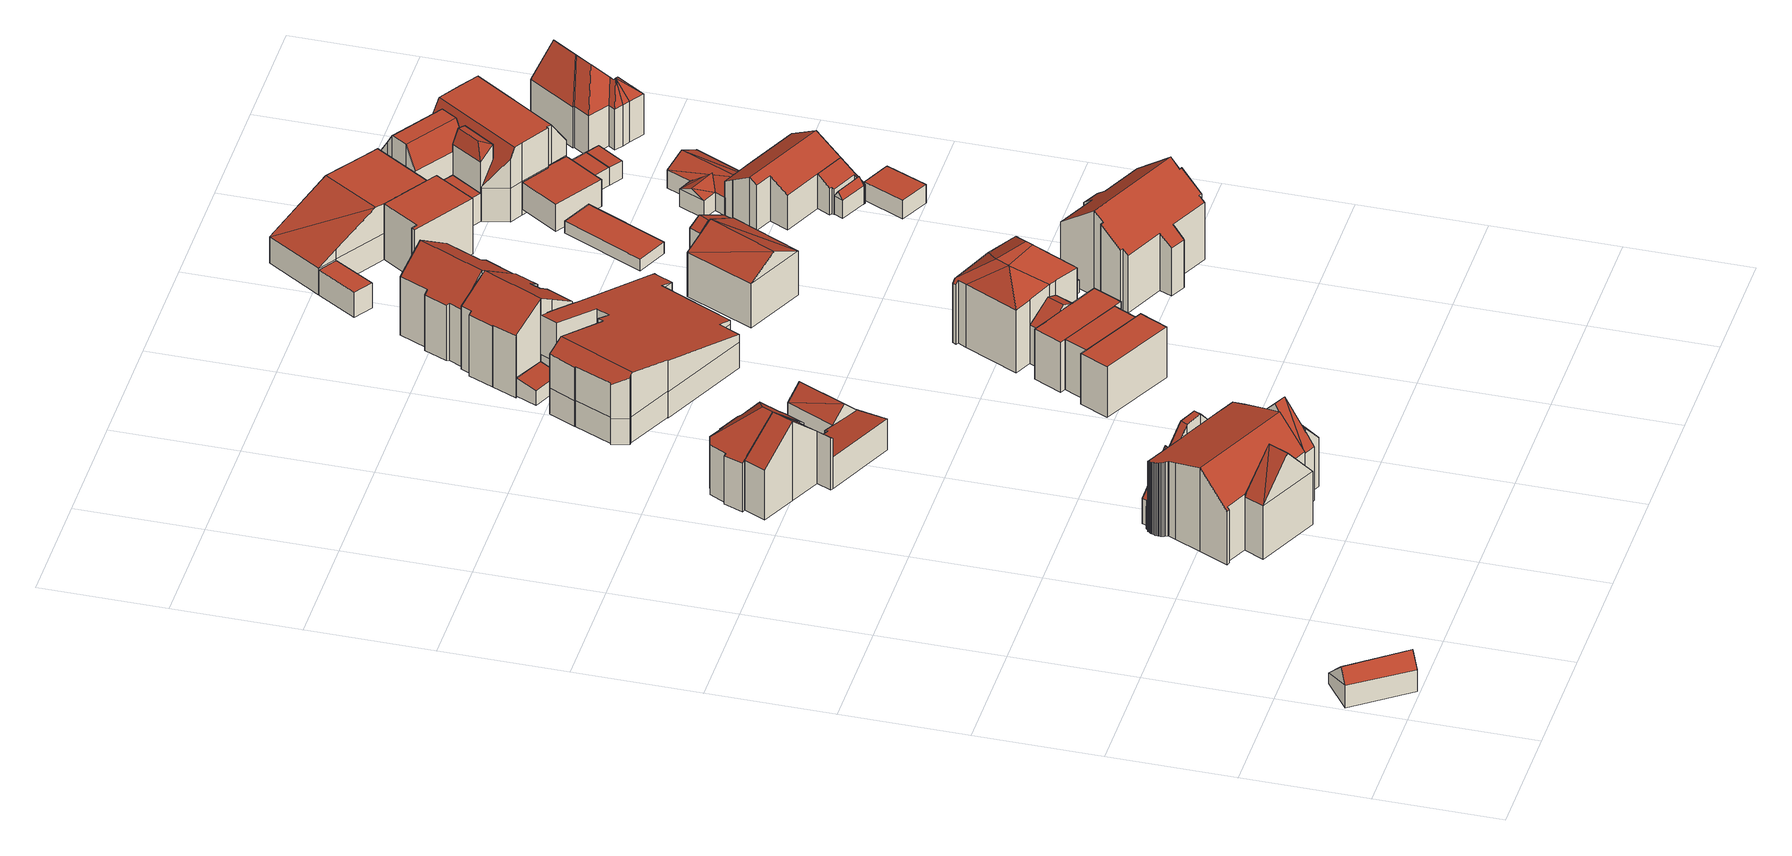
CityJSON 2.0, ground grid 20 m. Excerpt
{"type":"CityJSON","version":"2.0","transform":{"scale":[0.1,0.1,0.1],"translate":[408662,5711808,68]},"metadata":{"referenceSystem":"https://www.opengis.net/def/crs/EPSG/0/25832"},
"CityObjects":{
"building1":{"type":"Building","attributes":{"Gemeindeschluessel":"05978036","Geometrietyp2DReferenz":"3000","function":"31001_1000","roofType":"3100","measuredHeight":6.11},"geometry":[{"type":"MultiSurface","lod":"2","boundaries":[[[0,1,2,3]],[[1,4,5,2]],[[4,6,7,5]],[[6,0,3,7]],[[4,1,8]],[[0,6,9]],[[1,0,9,8]],[[6,4,8,9]],[[3,2,5,7]]],"semantics":{"surfaces":[{"type":"WallSurface"},{"type":"RoofSurface"},{"type":"GroundSurface"}],"values":[0,0,0,0,0,0,1,1,2]}}]},
"building2":{"type":"Building","attributes":{"name":"Christuskirche","Gemeindeschluessel":"05978036","Geometrietyp2DReferenz":"3000","function":"31001_3041"},"children":["building2-1","building2-2","building2-3","building2-4","building2-5"]},
"building2-1":{"type":"BuildingPart","attributes":{"roofType":"3200","measuredHeight":12.24},"parents":["building2"],"geometry":[{"type":"MultiSurface","lod":"2","boundaries":[[[10,11,12,13]],[[11,14,15,16,17,12]],[[18,10,13,19,20,21]],[[14,11,22]],[[10,18,23]],[[11,10,23,22]],[[18,24,25,14,22,23]],[[13,12,17,19]],[[21,24,18]],[[25,15,14]],[[20,19,17,16]],[[21,20,16,15,25,24]]],"semantics":{"surfaces":[{"type":"WallSurface"},{"type":"RoofSurface"},{"type":"GroundSurface"},{"type":"ClosureSurface"}],"values":[0,0,0,1,1,1,1,2,0,0,3,3]}}]},
"building2-2":{"type":"BuildingPart","attributes":{"roofType":"3100","measuredHeight":14.91},"parents":["building2"],"geometry":[{"type":"MultiSurface","lod":"2","boundaries":[[[26,27,28,29]],[[27,30,31,28]],[[30,32,33,31]],[[32,34,35,33]],[[34,36,37,35]],[[36,38,39,37]],[[38,40,41,39]],[[40,42,43,41]],[[42,44,45,43]],[[44,46,47,45]],[[46,48,49,47]],[[48,50,51,49]],[[50,52,53,51]],[[52,54,55,53]],[[54,56,57,58,55]],[[59,60,61,62,63]],[[60,64,65,66,61]],[[67,68,69,70,71]],[[68,72,69]],[[73,74,75]],[[73,76,77,74]],[[76,78,79,77]],[[78,80,81,79]],[[80,82,83,81]],[[82,84,85,83]],[[84,86,87,85]],[[86,26,29,87]],[[82,80,78,76,73,88,89,68,67,90]],[[90,91,92,64,60,59,93,94,95,96,56,54,52,50,48,46,44,42,40,38,36,34,32,30,27,26,86,84,82]],[[29,28,31,33,35,37,39,41,43,45,47,49,51,53,55,58,97,98,62,61,66,99,70,69,74,77,79,81,83,85,87]],[[57,56,96]],[[63,93,59]],[[62,98,94,93,63]],[[98,97,95,94]],[[97,58,57,96,95]],[[100,91,90]],[[92,65,64]],[[99,66,65,101]],[[101,65,92,91,100]],[[67,71,100,90]],[[71,70,99,101]],[[71,101,100]],[[73,75,88]],[[89,72,68]],[[75,74,69,72]],[[88,75,72,89]]],"semantics":{"surfaces":[{"type":"WallSurface"},{"type":"RoofSurface"},{"type":"GroundSurface"},{"type":"ClosureSurface"}],"values":[0,0,0,0,0,0,0,0,0,0,0,0,0,0,0,0,0,0,0,0,0,0,0,0,0,0,0,1,1,2,0,0,3,3,3,0,0,3,3,0,3,3,0,0,3,3]}}]},
"building2-3":{"type":"BuildingPart","attributes":{"roofType":"3100","measuredHeight":15.91},"parents":["building2"],"geometry":[{"type":"MultiSurface","lod":"2","boundaries":[[[102,103,104,105]],[[103,75,74,104]],[[72,102,105,69]],[[106,72,89,107]],[[72,106,102]],[[103,107,88,75]],[[107,103,106]],[[102,106,103]],[[105,104,74,69]],[[69,74,75,72]],[[107,89,88]],[[88,89,72,75]]],"semantics":{"surfaces":[{"type":"WallSurface"},{"type":"RoofSurface"},{"type":"GroundSurface"},{"type":"ClosureSurface"}],"values":[0,0,0,1,1,1,1,0,2,3,0,3]}}]},
"building2-4":{"type":"BuildingPart","attributes":{"roofType":"9999","measuredHeight":14.38},"parents":["building2"],"geometry":[{"type":"MultiSurface","lod":"2","boundaries":[[[108,63,62,109]],[[57,110,111,58]],[[110,112,113,111]],[[112,114,115,113]],[[114,116,117,115]],[[116,118,119,117]],[[118,120,121,119]],[[120,122,123,121]],[[122,124,125,123]],[[124,126,127,125]],[[126,128,129,127]],[[128,130,131,129]],[[130,132,133,131]],[[132,108,109,133]],[[134,93,63,108,132]],[[130,128,126,124,122,120,118,116,114,112,110,57,96,135]],[[132,130,135,134]],[[109,62,98,97,58,111,113,115,117,119,121,123,125,127,129,131,133]],[[94,93,134]],[[98,62,63,93,94]],[[135,95,94,134]],[[95,97,98,94]],[[96,95,135]],[[97,95,96,57,58]]],"semantics":{"surfaces":[{"type":"WallSurface"},{"type":"RoofSurface"},{"type":"GroundSurface"},{"type":"ClosureSurface"}],"values":[0,0,0,0,0,0,0,0,0,0,0,0,0,0,1,1,1,2,0,3,0,3,0,3]}}]},
"building2-5":{"type":"BuildingPart","attributes":{"roofType":"3100","measuredHeight":15.86},"parents":["building2"],"geometry":[{"type":"MultiSurface","lod":"2","boundaries":[[[136,20,19,137]],[[16,138,139,17]],[[138,71,70,139]],[[65,136,137,66]],[[140,141,24,21,136]],[[136,65,92,140]],[[141,140,91,100,71]],[[71,138,15,25,141]],[[16,15,138]],[[136,21,20]],[[137,19,17,139,70,99,66]],[[17,19,20,16]],[[65,66,99,101]],[[101,99,70,71]],[[141,25,24]],[[20,21,24,25,15,16]],[[91,140,92]],[[101,100,91,92,65]],[[71,100,101]]],"semantics":{"surfaces":[{"type":"WallSurface"},{"type":"RoofSurface"},{"type":"GroundSurface"},{"type":"ClosureSurface"}],"values":[0,0,0,0,1,1,1,1,0,0,2,3,3,3,0,3,0,3,3]}}]},
"building3":{"type":"Building","attributes":{"Gemeindeschluessel":"05978036","Geometrietyp2DReferenz":"3000","function":"31001_1100"},"children":["building3-1","building3-2","building3-3","building3-4"]},
"building3-1":{"type":"BuildingPart","attributes":{"roofType":"3100","measuredHeight":14.09},"parents":["building3"],"geometry":[{"type":"MultiSurface","lod":"2","boundaries":[[[142,143,144,145]],[[143,146,147,148,144]],[[149,150,151,152,153]],[[150,154,155,151]],[[154,156,157,155]],[[156,158,159,157]],[[158,160,161,159]],[[156,154,150,149,146,143,142,162]],[[162,160,158,156]],[[163,145,144,148,152,151,155,157,159,161]],[[142,145,163,162]],[[153,147,146,149]],[[153,152,148,147]],[[162,163,161,160]]],"semantics":{"surfaces":[{"type":"WallSurface"},{"type":"RoofSurface"},{"type":"GroundSurface"},{"type":"ClosureSurface"}],"values":[0,0,0,0,0,0,0,1,1,2,3,0,3,3]}}]},
"building3-2":{"type":"BuildingPart","attributes":{"roofType":"3100","measuredHeight":6.9},"parents":["building3"],"geometry":[{"type":"MultiSurface","lod":"2","boundaries":[[[164,165,166,167]],[[164,168,169,165]],[[168,170,171,169]],[[168,164,172]],[[167,173,170,174]],[[164,174,172]],[[174,164,167]],[[172,170,168]],[[170,172,174]],[[166,165,169,171]],[[166,171,170,173,167]]],"semantics":{"surfaces":[{"type":"WallSurface"},{"type":"RoofSurface"},{"type":"GroundSurface"},{"type":"ClosureSurface"}],"values":[0,0,0,0,0,1,1,1,1,2,3]}}]},
"building3-3":{"type":"BuildingPart","attributes":{"roofType":"2100","measuredHeight":5.6},"parents":["building3"],"geometry":[{"type":"MultiSurface","lod":"2","boundaries":[[[147,175,176,148]],[[175,177,178,176]],[[177,179,180,178]],[[179,181,182,180]],[[181,167,166,182]],[[183,184,185,171,170]],[[184,153,152,185]],[[153,184,183,173,167,181,179,177,175,147]],[[148,176,178,180,182,166,171,185,152]],[[170,173,183]],[[171,166,167,173,170]],[[147,148,152,153]]],"semantics":{"surfaces":[{"type":"WallSurface"},{"type":"RoofSurface"},{"type":"GroundSurface"},{"type":"ClosureSurface"}],"values":[0,0,0,0,0,0,0,1,2,0,3,3]}}]},
"building3-4":{"type":"BuildingPart","attributes":{"roofType":"5000","measuredHeight":14.09},"parents":["building3"],"geometry":[{"type":"MultiSurface","lod":"2","boundaries":[[[186,187,188,189]],[[187,190,142,145,188]],[[191,192,193,161,160]],[[192,194,195,193]],[[194,196,197,195]],[[196,198,199,197]],[[198,200,201,199]],[[200,202,203,201]],[[202,204,205,203]],[[204,206,207,205]],[[206,208,209,207]],[[208,210,211,209]],[[210,212,213,211]],[[212,214,215,213]],[[214,216,217,215]],[[216,186,189,217]],[[212,210,208,206,204,202,200,218]],[[200,198,196,194,192,191,162,218]],[[162,190,187,186,216,214,212,218]],[[189,188,145,163,161,193,195,197,199,201,203,205,207,209,211,213,215,217]],[[162,142,190]],[[162,163,145,142]],[[191,160,162]],[[160,161,163,162]]],"semantics":{"surfaces":[{"type":"WallSurface"},{"type":"RoofSurface"},{"type":"GroundSurface"},{"type":"ClosureSurface"}],"values":[0,0,0,0,0,0,0,0,0,0,0,0,0,0,0,0,1,1,1,2,0,3,0,3]}}]},
"building4":{"type":"Building","attributes":{"Gemeindeschluessel":"05978036","Geometrietyp2DReferenz":"3000","function":"31001_2460","roofType":"2100","measuredHeight":3.25},"geometry":[{"type":"MultiSurface","lod":"2","boundaries":[[[219,220,221,222]],[[220,223,224,221]],[[223,225,226,224]],[[225,227,228,226]],[[227,219,222,228]],[[227,225,223,220,219]],[[222,221,224,226,228]]],"semantics":{"surfaces":[{"type":"WallSurface"},{"type":"RoofSurface"},{"type":"GroundSurface"}],"values":[0,0,0,0,0,1,2]}}]},
"building5":{"type":"Building","attributes":{"Gemeindeschluessel":"05978036","Geometrietyp2DReferenz":"3000","function":"31001_1100","roofType":"5000","measuredHeight":12.48},"geometry":[{"type":"MultiSurface","lod":"2","boundaries":[[[229,230,231,232]],[[230,233,234,231]],[[233,235,236,234]],[[235,237,238,236]],[[237,239,240,238]],[[239,241,242,240]],[[241,243,244,242]],[[243,245,246,244]],[[245,247,248,246]],[[247,249,250,248]],[[249,251,252,250]],[[251,253,254,252]],[[253,255,256,254]],[[255,257,258,256]],[[257,259,260,258]],[[259,261,262,260]],[[261,263,264,262]],[[263,265,266,264]],[[265,267,268,266]],[[267,269,270,268]],[[269,271,272,270]],[[271,273,274,272]],[[273,275,276,274]],[[275,277,278,276]],[[277,229,232,278]],[[279,280,281,282,283,284,285,286,287]],[[288,289,290,241,239,237,291,292,293,294,295,296,297,298,299,286,285,300,301,302]],[[249,302,301,251]],[[247,288,302,249]],[[251,301,300,253]],[[253,300,285,284,255]],[[269,299,298,271]],[[267,287,286,299,269]],[[271,298,297,273]],[[273,297,296,275]],[[275,296,295,277]],[[277,295,294,229]],[[229,294,293,230]],[[230,293,292,233]],[[233,292,291,235]],[[235,291,237]],[[243,290,289,245]],[[241,290,243]],[[245,289,288,247]],[[255,284,283,257]],[[257,283,282,259]],[[259,282,281,261]],[[261,281,280,263]],[[263,280,279,265]],[[265,279,287,267]],[[232,231,234,236,238,240,242,244,246,248,250,252,254,256,258,260,262,264,266,268,270,272,274,276,278]]],"semantics":{"surfaces":[{"type":"WallSurface"},{"type":"RoofSurface"},{"type":"GroundSurface"}],"values":[0,0,0,0,0,0,0,0,0,0,0,0,0,0,0,0,0,0,0,0,0,0,0,0,0,1,1,0,0,0,0,0,0,0,0,0,0,0,0,0,0,0,0,0,0,0,0,0,0,0,2]}}]},
"building6":{"type":"Building","attributes":{"Gemeindeschluessel":"05978036","Geometrietyp2DReferenz":"3000","function":"31001_1100"},"children":["building6-1","building6-2","building6-3","building6-4","building6-5"]},
"building6-1":{"type":"BuildingPart","attributes":{"roofType":"1000","measuredHeight":9},"parents":["building6"],"geometry":[{"type":"MultiSurface","lod":"2","boundaries":[[[303,304,305,306]],[[307,308,309,310]],[[308,307,304,303]],[[306,305,310,309]],[[310,305,304,307]],[[306,309,308,303]]],"semantics":{"surfaces":[{"type":"WallSurface"},{"type":"RoofSurface"},{"type":"GroundSurface"},{"type":"ClosureSurface"}],"values":[0,0,1,2,3,3]}}]},
"building6-2":{"type":"BuildingPart","attributes":{"roofType":"1000","measuredHeight":9.03},"parents":["building6"],"geometry":[{"type":"MultiSurface","lod":"2","boundaries":[[[311,312,313,314]],[[312,303,306,313]],[[315,316,309,308]],[[315,317,318,316]],[[317,311,314,318]],[[317,315,308,303,312,311]],[[314,313,306,309,316,318]],[[308,309,306,303]]],"semantics":{"surfaces":[{"type":"WallSurface"},{"type":"RoofSurface"},{"type":"GroundSurface"},{"type":"ClosureSurface"}],"values":[0,0,0,0,0,1,2,3]}}]},
"building6-3":{"type":"BuildingPart","attributes":{"roofType":"9999","measuredHeight":15.36},"parents":["building6"],"geometry":[{"type":"MultiSurface","lod":"2","boundaries":[[[319,320,321,322]],[[320,323,324,321]],[[323,325,326,324]],[[325,327,328,326]],[[327,329,330,328]],[[329,331,332,330]],[[331,333,334,332]],[[333,335,336,334]],[[335,337,338,336]],[[337,339,340,338]],[[339,341,342,340]],[[341,343,344,342]],[[343,345,346,344]],[[345,347,348,346]],[[349,350,351,352]],[[350,319,322,351]],[[329,327,325,323,320,353,354]],[[320,319,353]],[[333,331,354,355]],[[331,329,354]],[[341,339,337,335,333,355]],[[343,341,355,356]],[[357,347,345,343,356,353]],[[319,350,349,357,353]],[[356,355,354,353]],[[322,321,324,326,328,330,332,334,336,338,340,342,344,346,358,351]],[[359,348,347,357]],[[358,346,348,360]],[[360,348,359]],[[349,352,361,359,357]],[[358,360,352,351]],[[352,360,359,361]]],"semantics":{"surfaces":[{"type":"WallSurface"},{"type":"RoofSurface"},{"type":"GroundSurface"},{"type":"ClosureSurface"}],"values":[0,0,0,0,0,0,0,0,0,0,0,0,0,0,0,0,1,1,1,1,1,1,1,1,1,2,0,3,3,0,3,3]}}]},
"building6-4":{"type":"BuildingPart","attributes":{"roofType":"1000","measuredHeight":9.07},"parents":["building6"],"geometry":[{"type":"MultiSurface","lod":"2","boundaries":[[[362,363,364,365]],[[362,366,367,363]],[[366,307,310,367]],[[368,369,305,304]],[[368,370,371,369]],[[370,372,373,374,371]],[[372,370,368,304,307,366,362,365,375,376]],[[364,363,367,310,305,369,371,374]],[[304,305,310,307]],[[376,373,372]],[[365,364,374,373]],[[365,373,376,375]]],"semantics":{"surfaces":[{"type":"WallSurface"},{"type":"RoofSurface"},{"type":"GroundSurface"},{"type":"ClosureSurface"}],"values":[0,0,0,0,0,0,1,2,3,0,3,3]}}]},
"building6-5":{"type":"BuildingPart","attributes":{"roofType":"3100","measuredHeight":9.68},"parents":["building6"],"geometry":[{"type":"MultiSurface","lod":"2","boundaries":[[[373,352,351,374]],[[348,365,364,346]],[[352,373,376,377,361]],[[365,348,359,361,377,375]],[[374,351,358,346,364]],[[346,358,360,348]],[[358,351,352,360]],[[373,374,364,365]],[[359,348,360]],[[361,359,360,352]],[[375,377,376]],[[365,375,376,373]]],"semantics":{"surfaces":[{"type":"WallSurface"},{"type":"RoofSurface"},{"type":"GroundSurface"},{"type":"ClosureSurface"}],"values":[0,0,1,1,2,3,3,3,3,3,0,3]}}]},
"building7":{"type":"Building","attributes":{"Gemeindeschluessel":"05978036","Geometrietyp2DReferenz":"3000","function":"31001_1000","roofType":"3100","measuredHeight":14.65},"geometry":[{"type":"MultiSurface","lod":"2","boundaries":[[[378,379,380,381]],[[379,382,383,380]],[[382,384,385,383]],[[384,386,387,385]],[[386,388,389,387]],[[388,390,391,389]],[[390,392,393,391]],[[392,394,395,393]],[[394,396,397,395]],[[396,398,399,397]],[[398,400,401,399]],[[400,402,403,401]],[[402,404,405,403]],[[404,406,407,405]],[[406,408,409,407]],[[408,410,411,409]],[[410,378,381,411]],[[406,404,402,400,398,396,394,392,390]],[[390,388,386,384,382,379,378,410,408,406]],[[381,380,383,385,387,389,391,393,395,397,399,401,403,405,407,409,411]]],"semantics":{"surfaces":[{"type":"WallSurface"},{"type":"RoofSurface"},{"type":"GroundSurface"}],"values":[0,0,0,0,0,0,0,0,0,0,0,0,0,0,0,0,0,1,1,2]}}]},
"building8":{"type":"Building","attributes":{"Gemeindeschluessel":"05978036","Geometrietyp2DReferenz":"3000","function":"31001_1000","roofType":"3100","measuredHeight":14.53},"geometry":[{"type":"MultiSurface","lod":"2","boundaries":[[[412,413,414,415]],[[413,416,417,414]],[[416,418,419,417]],[[418,420,421,419]],[[420,422,423,421]],[[422,424,425,423]],[[424,426,427,425]],[[426,428,429,427]],[[428,430,431,429]],[[430,432,433,431]],[[432,434,435,433]],[[434,412,415,435]],[[430,428,426,424,422,420]],[[420,418,416,413,412,434,432,430]],[[415,414,417,419,421,423,425,427,429,431,433,435]]],"semantics":{"surfaces":[{"type":"WallSurface"},{"type":"RoofSurface"},{"type":"GroundSurface"}],"values":[0,0,0,0,0,0,0,0,0,0,0,0,1,1,2]}}]},
"building9":{"type":"Building","attributes":{"Gemeindeschluessel":"05978036","Geometrietyp2DReferenz":"3000","function":"31001_2460","roofType":"1000","measuredHeight":2.28},"geometry":[{"type":"MultiSurface","lod":"2","boundaries":[[[436,437,438,439]],[[437,440,441,438]],[[440,442,443,441]],[[442,436,439,443]],[[442,440,437,436]],[[439,438,441,443]]],"semantics":{"surfaces":[{"type":"WallSurface"},{"type":"RoofSurface"},{"type":"GroundSurface"}],"values":[0,0,0,0,1,2]}}]},
"building10":{"type":"Building","attributes":{"Gemeindeschluessel":"05978036","Geometrietyp2DReferenz":"3000","function":"31001_1000"},"children":["building10-1","building10-2"]},
"building10-1":{"type":"BuildingPart","attributes":{"roofType":"3100","measuredHeight":10.76},"parents":["building10"],"geometry":[{"type":"MultiSurface","lod":"2","boundaries":[[[444,445,446,447]],[[448,449,450,451,452]],[[449,453,454,450]],[[453,444,447,454]],[[455,456,457,458,459,444]],[[444,453,455]],[[456,449,448]],[[455,449,456]],[[444,459,445]],[[449,455,453]],[[447,446,451,450,454]],[[452,460,461,448]],[[451,446,445,460,452]],[[461,457,456,448]],[[445,459,458,460]],[[460,458,457,461]]],"semantics":{"surfaces":[{"type":"WallSurface"},{"type":"RoofSurface"},{"type":"GroundSurface"},{"type":"ClosureSurface"}],"values":[0,0,0,0,1,1,1,1,0,0,2,0,3,0,3,3]}}]},
"building10-2":{"type":"BuildingPart","attributes":{"roofType":"3100","measuredHeight":10.8},"parents":["building10"],"geometry":[{"type":"MultiSurface","lod":"2","boundaries":[[[462,463,464,446,445,459]],[[463,465,466,464]],[[465,452,451,466]],[[465,463,467]],[[463,462,468,467]],[[452,465,467,468,457,461]],[[446,464,466,451]],[[459,458,462]],[[446,451,452,460,445]],[[445,460,458,459]],[[468,462,458,457]],[[461,460,452]],[[457,458,460,461]]],"semantics":{"surfaces":[{"type":"WallSurface"},{"type":"RoofSurface"},{"type":"GroundSurface"},{"type":"ClosureSurface"}],"values":[0,0,0,0,1,1,2,0,3,3,0,0,3]}}]},
"building11":{"type":"Building","attributes":{"Gemeindeschluessel":"05978036","Geometrietyp2DReferenz":"3000","function":"31001_1000","roofType":"3100","measuredHeight":15.36},"geometry":[{"type":"MultiSurface","lod":"2","boundaries":[[[469,470,471,472]],[[470,473,474,471]],[[473,475,476,474]],[[475,477,478,476]],[[477,479,480,478]],[[479,481,482,480]],[[481,483,484,482]],[[483,485,486,484]],[[485,487,488,486]],[[487,489,490,488]],[[489,491,492,490]],[[491,493,494,492]],[[493,495,496,494]],[[495,497,498,496]],[[497,499,500,498]],[[499,501,502,500]],[[501,503,504,502]],[[503,505,506,504]],[[505,507,508,506]],[[507,509,510,508]],[[509,511,512,510]],[[511,513,514,512]],[[513,469,472,514]],[[509,507,505,503,501,499,497,495]],[[495,493,491,489,487,485,483,481,479,477,475,473,470,469,513,511,509]],[[472,471,474,476,478,480,482,484,486,488,490,492,494,496,498,500,502,504,506,508,510,512,514]]],"semantics":{"surfaces":[{"type":"WallSurface"},{"type":"RoofSurface"},{"type":"GroundSurface"}],"values":[0,0,0,0,0,0,0,0,0,0,0,0,0,0,0,0,0,0,0,0,0,0,0,1,1,2]}}]},
"building12":{"type":"Building","attributes":{"Gemeindeschluessel":"05978036","Geometrietyp2DReferenz":"3000","function":"31001_1100"},"children":["building12-1","building12-2","building12-3"]},
"building12-1":{"type":"BuildingPart","attributes":{"roofType":"1000","measuredHeight":10.02},"parents":["building12"],"geometry":[{"type":"MultiSurface","lod":"2","boundaries":[[[515,516,517,518]],[[516,519,520,517]],[[519,521,522,523,520]],[[524,525,526,527,528]],[[525,529,530,526]],[[529,515,518,530]],[[529,525,524,531,521,519,516,515]],[[518,517,520,523,527,526,530]],[[528,532,531,524]],[[528,527,523,522]],[[528,522,521,531,532]]],"semantics":{"surfaces":[{"type":"WallSurface"},{"type":"RoofSurface"},{"type":"GroundSurface"},{"type":"ClosureSurface"}],"values":[0,0,0,0,0,0,1,2,0,3,3]}}]},
"building12-2":{"type":"BuildingPart","attributes":{"roofType":"9999","measuredHeight":10.17},"parents":["building12"],"geometry":[{"type":"MultiSurface","lod":"2","boundaries":[[[533,534,535,536]],[[534,537,538,535]],[[537,528,527,538]],[[522,539,540,541,523]],[[542,533,536,543,544]],[[545,533,546]],[[546,533,542,547]],[[532,534,548]],[[534,532,528,537]],[[549,545,546,550,531,532,548]],[[522,521,550,546,547,539]],[[539,547,542]],[[533,545,549,548,534]],[[536,535,538,527,523,541,543]],[[523,527,528,522]],[[544,540,539,542]],[[544,543,541,540]],[[531,550,521]],[[532,531,521,522,528]]],"semantics":{"surfaces":[{"type":"WallSurface"},{"type":"RoofSurface"},{"type":"GroundSurface"},{"type":"ClosureSurface"}],"values":[0,0,0,0,0,1,1,1,1,1,0,0,0,2,3,0,3,0,3]}}]},
"building12-3":{"type":"BuildingPart","attributes":{"roofType":"1000","measuredHeight":4.54},"parents":["building12"],"geometry":[{"type":"MultiSurface","lod":"2","boundaries":[[[540,551,552,541]],[[551,553,554,552]],[[553,544,543,554]],[[544,553,551,540]],[[541,552,554,543]],[[541,543,544,540]]],"semantics":{"surfaces":[{"type":"WallSurface"},{"type":"RoofSurface"},{"type":"GroundSurface"},{"type":"ClosureSurface"}],"values":[0,0,0,1,2,3]}}]},
"building13":{"type":"Building","attributes":{"Gemeindeschluessel":"05978036","Geometrietyp2DReferenz":"3000","function":"31001_2460","roofType":"1000","measuredHeight":2.07},"geometry":[{"type":"MultiSurface","lod":"2","boundaries":[[[555,556,557,558]],[[556,559,560,557]],[[559,561,562,560]],[[561,555,558,562]],[[561,559,556,555]],[[558,557,560,562]]],"semantics":{"surfaces":[{"type":"WallSurface"},{"type":"RoofSurface"},{"type":"GroundSurface"}],"values":[0,0,0,0,1,2]}}]},
"building14":{"type":"Building","attributes":{"Gemeindeschluessel":"05978036","Geometrietyp2DReferenz":"3000","function":"51009_1610","roofType":"5000","measuredHeight":4.59},"geometry":[{"type":"MultiSurface","lod":"2","boundaries":[[[563,564,565,566]],[[564,567,568,565]],[[567,569,570,568]],[[569,563,566,570]],[[571,572,569,567]],[[571,567,564]],[[572,571,564,563]],[[572,563,569]],[[566,565,568,570]]],"semantics":{"surfaces":[{"type":"WallSurface"},{"type":"RoofSurface"},{"type":"GroundSurface"}],"values":[0,0,0,0,1,0,1,0,2]}}]},
"building15":{"type":"Building","attributes":{"Gemeindeschluessel":"05978036","Geometrietyp2DReferenz":"3000","function":"31001_2460","roofType":"1000","measuredHeight":5.05},"geometry":[{"type":"MultiSurface","lod":"2","boundaries":[[[573,574,575,576]],[[574,577,578,575]],[[577,579,580,578]],[[579,573,576,580]],[[579,577,574,573]],[[576,575,578,580]]],"semantics":{"surfaces":[{"type":"WallSurface"},{"type":"RoofSurface"},{"type":"GroundSurface"}],"values":[0,0,0,0,1,2]}}]},
"building16":{"type":"Building","attributes":{"Gemeindeschluessel":"05978036","Geometrietyp2DReferenz":"3000","function":"31001_2460","roofType":"1000","measuredHeight":3.25},"geometry":[{"type":"MultiSurface","lod":"2","boundaries":[[[581,582,583,584]],[[582,585,586,583]],[[585,587,588,586]],[[587,589,590,588]],[[589,581,584,590]],[[589,587,585,582,581]],[[584,583,586,588,590]]],"semantics":{"surfaces":[{"type":"WallSurface"},{"type":"RoofSurface"},{"type":"GroundSurface"}],"values":[0,0,0,0,0,1,2]}}]},
"building17":{"type":"Building","attributes":{"Gemeindeschluessel":"05978036","Geometrietyp2DReferenz":"3000","function":"31001_2460","roofType":"1000","measuredHeight":4.79},"geometry":[{"type":"MultiSurface","lod":"2","boundaries":[[[591,592,593,594]],[[592,595,596,593]],[[595,597,598,596]],[[597,599,600,598]],[[599,601,602,600]],[[601,603,604,602]],[[603,605,606,604]],[[605,591,594,606]],[[605,603,601,599,597,595,592,591]],[[594,593,596,598,600,602,604,606]]],"semantics":{"surfaces":[{"type":"WallSurface"},{"type":"RoofSurface"},{"type":"GroundSurface"}],"values":[0,0,0,0,0,0,0,0,1,2]}}]},
"building18":{"type":"Building","attributes":{"Gemeindeschluessel":"05978036","Geometrietyp2DReferenz":"3000","function":"31001_1000"},"children":["building18-1","building18-2","building18-3","building18-4"]},
"building18-1":{"type":"BuildingPart","attributes":{"roofType":"5000","measuredHeight":4.46},"parents":["building18"],"geometry":[{"type":"MultiSurface","lod":"2","boundaries":[[[607,608,609,610]],[[608,611,612,609]],[[611,613,614,612]],[[607,613,615]],[[611,615,613]],[[615,611,616]],[[616,607,615]],[[607,616,608]],[[616,611,608]],[[614,610,609,612]],[[613,607,610,614]]],"semantics":{"surfaces":[{"type":"WallSurface"},{"type":"RoofSurface"},{"type":"GroundSurface"},{"type":"ClosureSurface"}],"values":[0,0,0,1,1,1,1,1,0,2,3]}}]},
"building18-2":{"type":"BuildingPart","attributes":{"roofType":"3100","measuredHeight":5.07},"parents":["building18"],"geometry":[{"type":"MultiSurface","lod":"2","boundaries":[[[613,617,618,614]],[[617,619,620,618]],[[619,621,622,620]],[[623,607,610,624]],[[617,625,626]],[[625,617,613,607,623]],[[626,621,619]],[[621,626,625]],[[617,626,619]],[[610,614,618,620,622,624]],[[607,613,614,610]],[[624,622,621,623]],[[621,625,623]]],"semantics":{"surfaces":[{"type":"WallSurface"},{"type":"RoofSurface"},{"type":"GroundSurface"},{"type":"ClosureSurface"}],"values":[0,0,0,0,1,1,1,1,0,2,3,3,3]}}]},
"building18-3":{"type":"BuildingPart","attributes":{"roofType":"2100","measuredHeight":6.19},"parents":["building18"],"geometry":[{"type":"MultiSurface","lod":"2","boundaries":[[[627,628,629,630]],[[628,631,632,629]],[[631,633,634,632]],[[633,635,636,634]],[[635,637,638,636]],[[637,639,640,638]],[[639,641,642,640]],[[641,639,637,635,633,631,628,627,643]],[[630,629,632,634,636,638,640,642]],[[627,630,642,641,643]]],"semantics":{"surfaces":[{"type":"WallSurface"},{"type":"RoofSurface"},{"type":"GroundSurface"},{"type":"ClosureSurface"}],"values":[0,0,0,0,0,0,0,1,2,3]}}]},
"building18-4":{"type":"BuildingPart","attributes":{"roofType":"3100","measuredHeight":8.95},"parents":["building18"],"geometry":[{"type":"MultiSurface","lod":"2","boundaries":[[[644,645,646,647]],[[645,648,649,646]],[[648,650,651,649]],[[650,652,653,651]],[[652,654,655,653]],[[654,656,623,624,655]],[[657,658,659,622,621]],[[658,660,661,659]],[[660,627,630,661]],[[641,644,647,642]],[[660,658,657,656,654,652,650]],[[650,648,645,644,641,643,627,660]],[[647,646,649,651,653,655,624,622,659,661,630,642]],[[621,625,623,656,657]],[[621,622,624,623]],[[621,623,625]],[[641,642,630,627,643]]],"semantics":{"surfaces":[{"type":"WallSurface"},{"type":"RoofSurface"},{"type":"GroundSurface"},{"type":"ClosureSurface"}],"values":[0,0,0,0,0,0,0,0,0,0,1,1,2,0,3,3,3]}}]},
"building19":{"type":"Building","attributes":{"Gemeindeschluessel":"05978036","Geometrietyp2DReferenz":"3000","function":"31001_1100"},"children":["building19-1","building19-2"]},
"building19-1":{"type":"BuildingPart","attributes":{"roofType":"9999","measuredHeight":13.05},"parents":["building19"],"geometry":[{"type":"MultiSurface","lod":"2","boundaries":[[[662,663,664,665]],[[663,666,667,664]],[[666,668,669,667]],[[668,670,671,669]],[[670,672,673,671]],[[674,675,575,578]],[[675,676,677,575]],[[676,678,679,677]],[[678,662,665,679]],[[668,666,663,662,678]],[[676,675,674,680,672,670]],[[678,676,670,668]],[[665,664,667,669,671,673,681,578,575,677,679]],[[578,681,680,674]],[[681,673,672,680]]],"semantics":{"surfaces":[{"type":"WallSurface"},{"type":"RoofSurface"},{"type":"GroundSurface"},{"type":"ClosureSurface"}],"values":[0,0,0,0,0,0,0,0,0,1,1,1,2,3,3]}}]},
"building19-2":{"type":"BuildingPart","attributes":{"roofType":"5000","measuredHeight":12.77},"parents":["building19"],"geometry":[{"type":"MultiSurface","lod":"2","boundaries":[[[682,683,684,673,672]],[[683,685,580,684]],[[685,686,674,578,580]],[[685,683,687]],[[683,682,688,687]],[[688,686,685,687]],[[673,684,580,578,681]],[[680,674,686,688]],[[681,578,674,680]],[[682,672,680,688]],[[681,680,672,673]]],"semantics":{"surfaces":[{"type":"WallSurface"},{"type":"RoofSurface"},{"type":"GroundSurface"},{"type":"ClosureSurface"}],"values":[0,0,0,1,1,1,2,0,3,0,3]}}]},
"building20":{"type":"Building","attributes":{"Gemeindeschluessel":"05978036","Geometrietyp2DReferenz":"3000","function":"51009_1611","roofType":"1000","measuredHeight":3.13},"geometry":[{"type":"MultiSurface","lod":"2","boundaries":[[[689,690,691,692]],[[690,693,694,691]],[[693,695,696,694]],[[695,689,692,696]],[[695,693,690,689]],[[692,691,694,696]]],"semantics":{"surfaces":[{"type":"WallSurface"},{"type":"RoofSurface"},{"type":"GroundSurface"}],"values":[0,0,0,0,1,2]}}]},
"building21":{"type":"Building","attributes":{"Gemeindeschluessel":"05978036","Geometrietyp2DReferenz":"3000","function":"51009_1611","roofType":"1000","measuredHeight":3.12},"geometry":[{"type":"MultiSurface","lod":"2","boundaries":[[[689,695,696,692]],[[695,697,698,696]],[[697,699,700,698]],[[699,689,692,700]],[[699,697,695,689]],[[692,696,698,700]]],"semantics":{"surfaces":[{"type":"WallSurface"},{"type":"RoofSurface"},{"type":"GroundSurface"}],"values":[0,0,0,0,1,2]}}]},
"building22":{"type":"Building","attributes":{"Gemeindeschluessel":"05978036","Geometrietyp2DReferenz":"3000","function":"31001_1100","roofType":"5000","measuredHeight":12.98},"geometry":[{"type":"MultiSurface","lod":"2","boundaries":[[[701,702,673,684]],[[702,703,667,673]],[[703,704,705,667]],[[704,706,707,705]],[[706,708,709,707]],[[708,710,711,709]],[[710,712,713,711]],[[712,714,715,713]],[[714,716,717,715]],[[716,718,719,717]],[[718,720,721,719]],[[720,722,580,721]],[[722,701,684,580]],[[723,724,725,726]],[[727,728,722,729,730,731,732]],[[733,731,730,734,735,736,726,725]],[[712,726,736,714]],[[714,736,735,716]],[[716,735,734,718]],[[718,734,730,729,720]],[[704,733,725,706]],[[703,732,731,733,704]],[[702,727,732,703]],[[720,729,722]],[[701,728,727,702]],[[722,728,701]],[[710,723,726,712]],[[706,725,724,708]],[[708,724,723,710]],[[684,673,667,705,707,709,711,713,715,717,719,721,580]]],"semantics":{"surfaces":[{"type":"WallSurface"},{"type":"RoofSurface"},{"type":"GroundSurface"}],"values":[0,0,0,0,0,0,0,0,0,0,0,0,0,1,1,1,0,0,0,0,0,0,0,0,0,0,0,0,0,2]}}]},
"building23":{"type":"Building","attributes":{"Gemeindeschluessel":"05978036","Geometrietyp2DReferenz":"3000","function":"31001_1000","roofType":"5000","measuredHeight":12.13},"geometry":[{"type":"MultiSurface","lod":"2","boundaries":[[[737,738,739,740]],[[738,741,742,739]],[[741,743,744,742]],[[743,745,746,744]],[[745,747,748,746]],[[747,749,750,748]],[[749,751,752,750]],[[751,753,754,752]],[[753,755,756,754]],[[755,757,758,756]],[[757,759,760,758]],[[759,737,740,760]],[[761,762,757,755]],[[763,761,755,753]],[[764,763,753,751]],[[765,766,764,751,749]],[[765,743,767]],[[765,745,743]],[[765,747,745]],[[747,765,749]],[[767,743,741]],[[766,765,767,741,738]],[[738,737,768,762,761,763,764,766]],[[768,759,757,762]],[[759,768,737]],[[740,739,742,744,746,748,750,752,754,756,758,760]]],"semantics":{"surfaces":[{"type":"WallSurface"},{"type":"RoofSurface"},{"type":"GroundSurface"}],"values":[0,0,0,0,0,0,0,0,0,0,0,0,1,1,1,1,1,1,1,1,1,1,1,1,0,2]}}]}
},
"vertices":[
[69,4,43],[3,94,45],[3,94,5],[69,4,5],[54,133,24],[54,133,5],[123,45,23],[123,45,5],[17,104,67],[84,15,67],
[547,343,95],[514,271,95],[514,271,7],[547,343,7],[486,283,127],[486,283,122],[486,283,103],[486,283,7],[520,356,127],[520,356,7],[520,356,103],[520,356,120],[505,310,130],[512,325,130],[518,351,127],[488,287,127],
[340,450,140],[339,453,140],[339,453,7],[340,450,7],[338,455,139],[338,455,7],[337,458,139],[337,458,7],[337,460,138],[337,460,7],[337,462,138],[337,462,7],[337,464,137],[337,464,7],[337,466,137],[337,466,7],[337,468,136],[337,468,7],[338,471,136],[338,471,7],[339,473,135],[339,473,7],[340,475,134],[340,475,7],[340,476,134],[340,476,7],[342,478,133],[342,478,7],[344,480,133],[344,480,7],[344,481,132],[344,481,41],[344,481,7],[493,411,132],[516,400,132],[516,400,7],[493,411,7],[493,411,98],[507,380,139],[507,380,103],[507,380,7],[459,277,106],[437,287,106],[437,287,7],[459,277,7],[459,277,103],[437,287,102],[336,334,106],[336,334,7],[336,334,102],[301,350,106],[301,350,7],[299,347,102],[299,347,7],[294,349,102],[294,349,7],[316,395,156],[316,395,7],[335,437,144],[335,437,7],[341,449,140],[341,449,7],[339,333,106],[434,289,106],[479,320,156],[479,321,156],[489,341,150],[466,424,132],[451,431,132],[424,444,132],[411,449,132],[424,444,7],[451,431,7],[479,320,7],[479,320,155],[479,320,103],
[422,255,102],[321,302,102],[321,302,7],[422,255,7],[371,279,166],[386,311,166],
[499,422,98],[499,422,7],[345,481,41],[345,481,7],[347,482,42],[347,482,7],[349,484,44],[349,484,7],[350,485,45],[350,485,7],[353,485,47],[353,485,7],[355,486,50],[355,486,7],[357,486,52],[357,486,7],[360,494,52],[360,494,7],[408,472,117],[408,472,7],[405,466,117],[405,466,7],[429,455,149],[429,455,7],[456,442,151],[456,442,7],[451,431,151],[424,444,149],
[527,370,103],[527,370,7],[479,268,103],[479,268,7],[483,328,166],[503,319,166],
[345,1003,102],[344,1001,102],[344,1001,14],[345,1003,14],[339,991,102],[339,991,61],[339,991,14],[317,946,104],[314,948,107],[314,948,14],[317,946,14],[317,946,70],[324,971,107],[324,971,14],[275,994,155],[275,994,14],[218,1021,103],[218,1021,14],[234,1055,103],[234,1055,14],[290,1028,155],[290,1028,14],
[445,1047,59],[445,1047,14],[408,970,14],[408,970,59],[490,1026,59],[490,1026,14],[453,946,59],[453,946,14],[467,1036,83],[437,954,59],[431,958,83],
[356,983,61],[356,983,14],[359,988,60],[359,988,14],[391,973,60],[391,973,14],[393,978,59],[393,978,14],[453,946,60],[429,894,70],[429,894,14],
[359,1000,92],[347,1006,104],[347,1006,14],[359,1000,14],[345,1003,104],[234,1055,105],[229,1057,101],[229,1057,14],[241,1088,100],[241,1088,14],[244,1086,102],[244,1086,14],[258,1113,103],[258,1113,14],[268,1116,109],[268,1116,14],[277,1119,103],[277,1119,14],[305,1106,102],[305,1106,14],[307,1112,97],[307,1112,14],[343,1095,97],[343,1095,14],[340,1088,103],[340,1088,14],[378,1071,103],[378,1071,14],[362,1039,104],[362,1039,14],[374,1033,92],[374,1033,14],[298,1045,155],
[402,1412,41],[417,1446,47],[417,1446,15],[402,1412,15],[466,1423,47],[466,1423,15],[453,1395,42],[453,1395,15],[451,1390,41],[451,1390,15],
[466,1423,59],[491,1412,59],[491,1412,13],[466,1423,13],[531,1393,59],[531,1393,13],[547,1385,59],[547,1385,13],[700,1315,59],[700,1315,13],[698,1311,59],[698,1311,13],[686,1285,59],[686,1285,13],[665,1295,59],[665,1295,13],[608,1177,59],[608,1177,13],[586,1188,59],[586,1188,13],[569,1153,59],[569,1153,13],[425,1221,59],[425,1221,13],[426,1222,59],[426,1222,13],[351,1257,59],[351,1257,13],[348,1257,59],[348,1257,13],[340,1284,59],[340,1284,13],[343,1285,59],[343,1285,13],[370,1345,59],[370,1345,13],[369,1346,59],[369,1346,13],[390,1389,59],[390,1389,13],[499,1338,59],[499,1338,13],[503,1347,59],[503,1347,13],[524,1336,59],[524,1336,13],[534,1357,59],[534,1357,13],[453,1395,59],[453,1395,13],[369,1346,119],[370,1345,120],[343,1285,121],[340,1284,120],[348,1257,132],[351,1257,134],[355,1255,137],[413,1378,137],[390,1389,120],[586,1188,73],[608,1177,66],[665,1295,66],[547,1385,105],[531,1393,110],[491,1412,122],[466,1423,130],[453,1395,130],[534,1357,105],[524,1336,105],[503,1347,112],[499,1338,112],[426,1222,116],[425,1221,116],[569,1153,73],
[629,650,98],[647,686,98],[647,686,8],[629,650,8],[744,638,98],[726,602,98],[726,602,8],[744,638,8],
[597,610,98],[619,655,98],[619,655,8],[597,610,8],[736,597,98],[736,597,8],[714,552,98],[714,552,8],
[668,765,120],[710,851,120],[710,851,8],[668,765,8],[717,865,120],[717,865,8],[713,867,114],[713,867,8],[716,873,114],[716,873,8],[720,871,120],[720,871,8],[789,839,124],[789,839,8],[843,813,120],[843,813,8],[845,812,118],[845,812,8],[842,806,118],[842,806,8],[840,807,120],[840,807,8],[796,716,120],[796,716,8],[791,707,120],[791,707,8],[748,727,124],[748,727,8],[748,727,123],[748,727,98],[695,752,122],[695,752,121],[695,752,8],[695,752,77],[719,790,160],[729,811,160],[780,780,161],[775,769,161],[736,733,124],[736,733,8],[736,733,103],[736,733,94],[731,735,105],
[779,678,98],[779,678,8],[735,699,8],[735,699,98],[757,632,98],[757,632,8],[638,690,98],[638,690,8],[660,735,98],[660,735,8],[682,724,98],[682,724,77],[682,724,8],[734,700,98],[710,711,98],
[718,707,105],
[416,1446,123],[434,1486,122],[434,1486,12],[416,1446,12],[433,1486,121],[433,1486,12],[451,1526,121],[451,1526,12],[456,1524,125],[456,1524,12],[464,1541,125],[464,1541,12],[512,1519,159],[512,1519,12],[575,1489,114],[575,1489,12],[558,1452,114],[558,1452,12],[543,1459,125],[543,1459,12],[536,1443,125],[536,1443,12],[551,1436,114],[551,1436,12],[531,1393,114],[531,1393,12],[491,1412,142],[491,1412,12],[467,1422,159],[467,1422,12],[466,1423,158],[466,1423,12],[417,1446,123],[417,1446,12],
[472,1566,116],[488,1602,116],[488,1602,17],[472,1566,17],[494,1600,122],[494,1600,17],[515,1646,122],[515,1646,17],[556,1627,162],[556,1627,17],[611,1602,122],[611,1602,17],[585,1546,122],[585,1546,17],[599,1540,112],[599,1540,17],[575,1489,112],[575,1489,17],[507,1521,162],[507,1521,17],[464,1541,119],[464,1541,17],[473,1561,119],[473,1561,17],
[866,791,42],[893,779,42],[893,779,19],[866,791,19],[867,724,42],[867,724,19],[840,737,42],[840,737,19],
[719,1271,92],[746,1259,92],[746,1259,13],[719,1271,13],[818,1228,92],[764,1117,92],[764,1117,13],[818,1228,13],[818,1228,89],[668,1162,92],[668,1162,13],[716,1140,121],[768,1250,121],[767,1250,120],[748,1258,109],[746,1259,108],[810,1232,92],[814,1230,92],
[746,1259,109],[755,1277,109],[755,1277,13],[825,1244,89],[825,1244,13],[774,1268,121],[765,1251,121],
[1013,580,120],[1008,582,120],[1008,582,10],[1013,580,10],[1004,573,112],[1004,573,10],[940,603,112],[940,603,10],[931,585,96],[931,585,10],[930,584,95],[930,584,10],[905,596,95],[905,596,10],[914,616,112],[914,616,10],[849,646,112],[849,646,10],[853,655,120],[853,655,10],[849,657,120],[849,657,10],[865,691,150],[865,691,10],[869,689,150],[869,689,10],[876,704,163],[876,704,10],[904,762,112],[904,762,10],[968,732,112],[968,732,10],[975,746,100],[975,746,10],[1001,733,100],[1001,733,10],[994,719,112],[994,719,10],[1059,689,112],[1059,689,10],[1032,631,163],[1032,631,10],[1024,616,150],[1024,616,10],[1028,614,150],[1028,614,10],
[644,1659,112],[647,1664,112],[647,1664,12],[644,1659,12],[656,1659,112],[656,1659,12],[694,1718,112],[694,1718,59],[694,1718,12],[781,1663,112],[773,1650,112],[773,1650,12],[781,1663,12],[781,1663,59],[740,1598,112],[740,1598,12],[762,1675,112],[765,1673,112],
[643,1876,59],[838,1752,59],[838,1752,12],[643,1876,12],[806,1702,59],[806,1702,12],[615,1769,59],[615,1769,57],[615,1769,12],[586,1787,59],[586,1787,12],[586,1787,57],[737,1817,114],[680,1727,114],[615,1769,76],[822,1762,112],[799,1777,112],[694,1718,113],
[575,1704,57],[575,1704,12],[546,1723,57],[546,1723,12],
[870,1459,36],[809,1330,36],[809,1330,15],[870,1459,15],[759,1352,36],[759,1352,15],[821,1482,36],[821,1482,15],
[957,1115,54],[999,1096,54],[999,1096,22],[957,1115,22],[992,1080,54],[992,1080,22],[950,1100,54],[950,1100,22],[996,1088,67],[953,1108,67],
[773,1650,52],[806,1702,52],[806,1702,2],[773,1650,2],[867,1662,52],[867,1662,2],[834,1611,52],[834,1611,2],
[983,1019,46],[1013,1085,46],[1013,1085,13],[983,1019,13],[1058,1064,46],[1058,1064,13],[1059,1063,46],[1059,1063,13],[1030,997,46],[1030,997,13],
[864,1557,61],[908,1530,61],[908,1530,13],[864,1557,13],[910,1533,61],[910,1533,13],[942,1512,61],[942,1512,13],[939,1507,61],[939,1507,13],[911,1465,61],[911,1465,13],[900,1448,61],[900,1448,13],[824,1496,61],[824,1496,13],
[922,1284,53],[899,1294,53],[899,1294,21],[922,1284,21],[918,1336,53],[918,1336,21],[940,1326,53],[940,1326,21],[960,1292,65],[908,1315,65],
[958,1365,53],[958,1365,21],[1017,1337,53],[1017,1337,21],[972,1241,53],[972,1241,21],[914,1267,53],[914,1267,21],[943,1254,71],[987,1351,71],
[1013,1120,83],[995,1079,55],[995,1079,21],[1013,1120,21],[992,1080,55],[992,1080,21],[999,1096,66],[999,1096,21],[957,1115,66],[957,1115,21],[958,1119,68],[958,1119,21],[955,1121,68],[955,1121,21],[965,1142,83],[965,1142,21],[991,1130,83],
[904,1170,82],[918,1200,102],[918,1200,21],[904,1170,21],[890,1213,102],[890,1213,21],[896,1225,110],[896,1225,21],[909,1254,91],[909,1254,21],[908,1254,91],[908,1254,21],[914,1267,82],[972,1241,83],[1051,1204,83],[1051,1204,21],[1032,1162,110],[1032,1162,21],
[838,1752,114],[845,1763,93],[845,1763,2],[838,1752,2],[928,1710,93],[928,1710,2],[914,1690,132],[914,1690,2],[898,1665,132],[898,1665,2],[888,1649,92],[888,1649,2],[867,1662,93],[806,1702,94],[816,1718,132],[816,1718,2],[832,1743,132],[832,1743,2],[877,1656,93],[877,1656,2],
[888,1649,128],[854,1598,128],[854,1598,2],[834,1611,107],[867,1662,107],[854,1620,130],[877,1656,130],
[939,1447,55],[911,1465,55],[911,1465,23],[939,1447,23],[938,1507,55],[938,1507,23],[967,1489,55],[967,1489,23],
[988,1476,55],[988,1476,23],[960,1433,55],[960,1433,23],
[854,1598,62],[888,1649,62],[928,1710,62],[977,1679,62],[977,1679,2],[1005,1661,62],[1005,1661,2],[1029,1645,62],[1029,1645,2],[942,1512,62],[942,1512,2],[917,1528,62],[917,1528,2],[910,1533,62],[910,1533,2],[908,1530,62],[908,1530,2],[864,1557,62],[864,1557,2],[843,1569,62],[843,1569,2],[834,1611,62],[942,1512,90],[1029,1645,90],[1005,1661,132],[917,1528,132],[888,1649,104],[854,1598,104],[843,1569,115],[851,1565,131],[941,1702,131],[928,1710,104],[977,1679,132],[864,1557,131],[908,1530,132],[910,1533,132],
[1154,1555,84],[1109,1484,84],[1109,1484,11],[1154,1555,11],[1116,1479,84],[1116,1479,11],[1088,1435,84],[1088,1435,11],[1065,1450,84],[1065,1450,11],[1054,1457,84],[1054,1457,11],[1041,1466,84],[1041,1466,11],[1048,1477,84],[1048,1477,11],[1015,1498,84],[1015,1498,11],[1032,1524,84],[1032,1524,11],[1030,1525,84],[1030,1525,11],[1080,1602,84],[1080,1602,11],[1091,1537,132],[1091,1538,133],[1075,1511,132],[1081,1484,110],[1077,1474,113],[1076,1477,110],[1080,1472,113],[1117,1578,133]
]}
